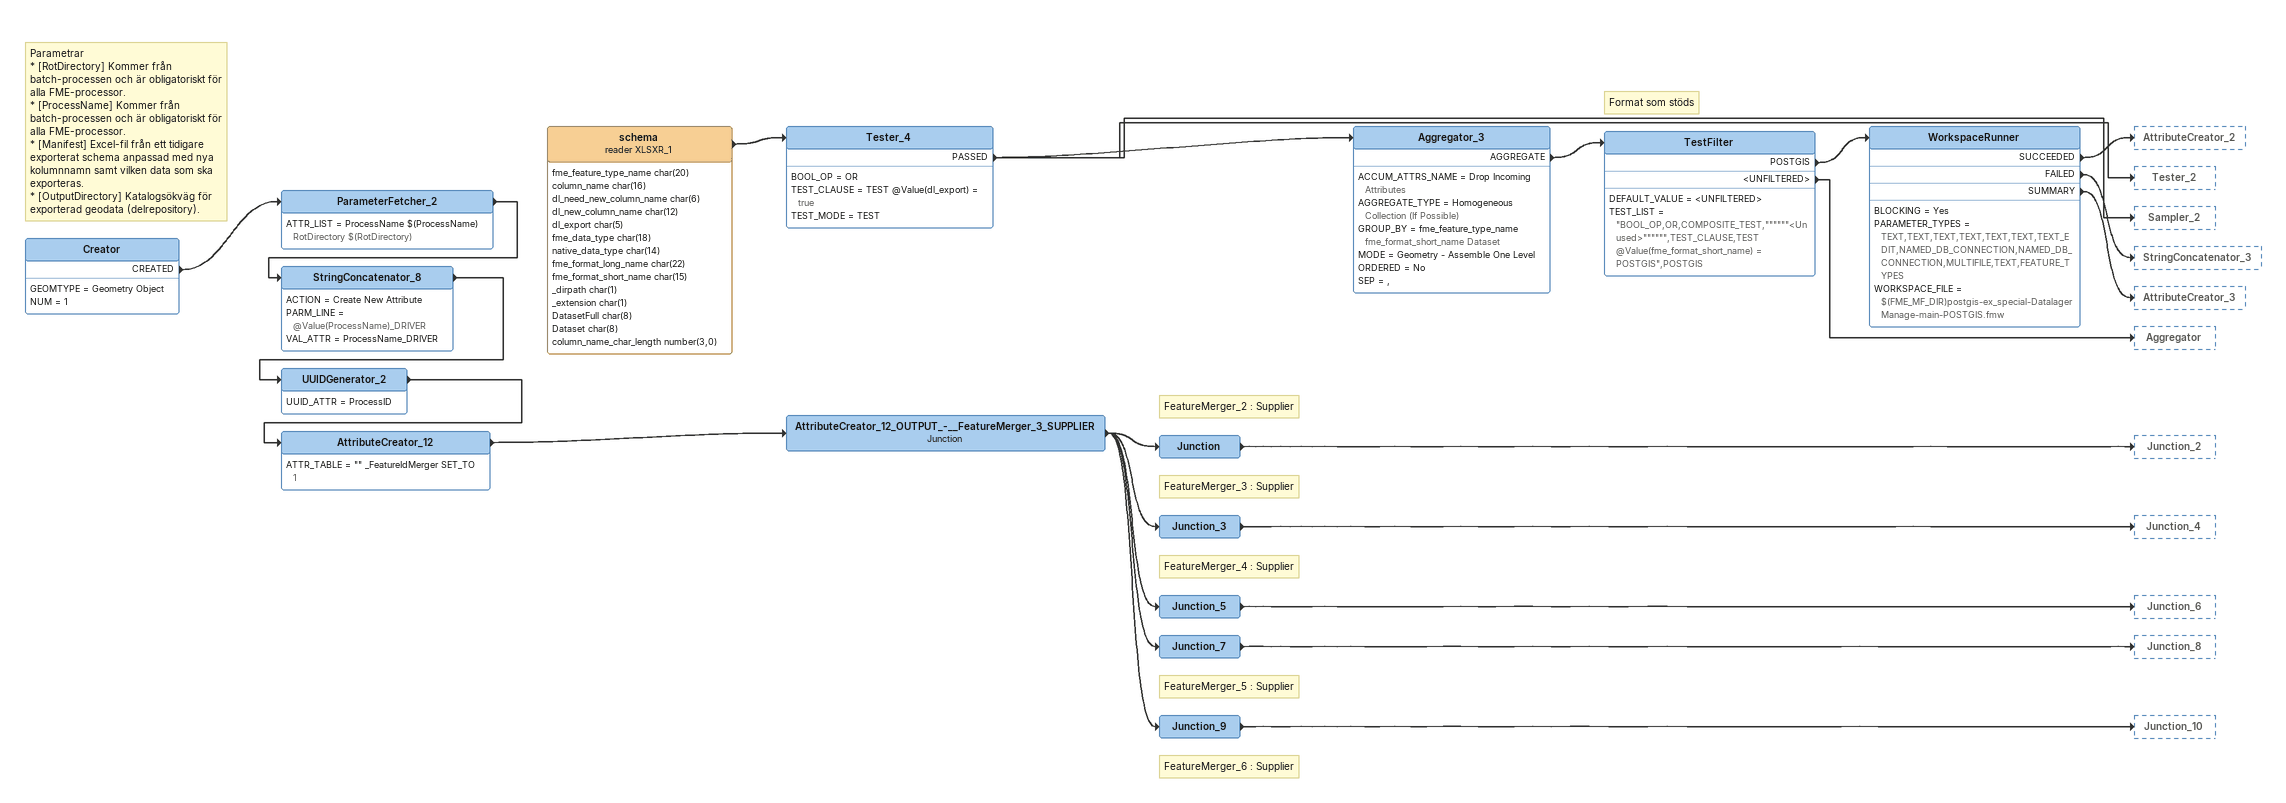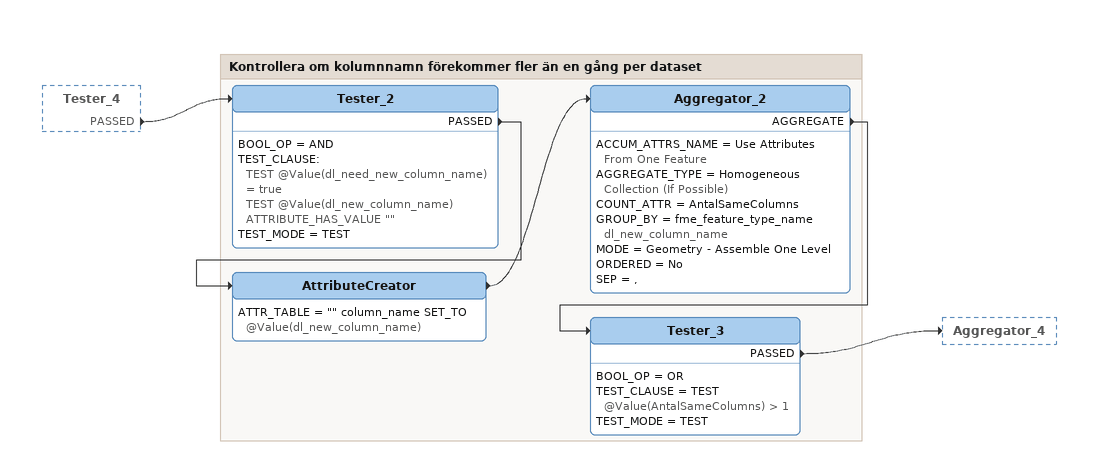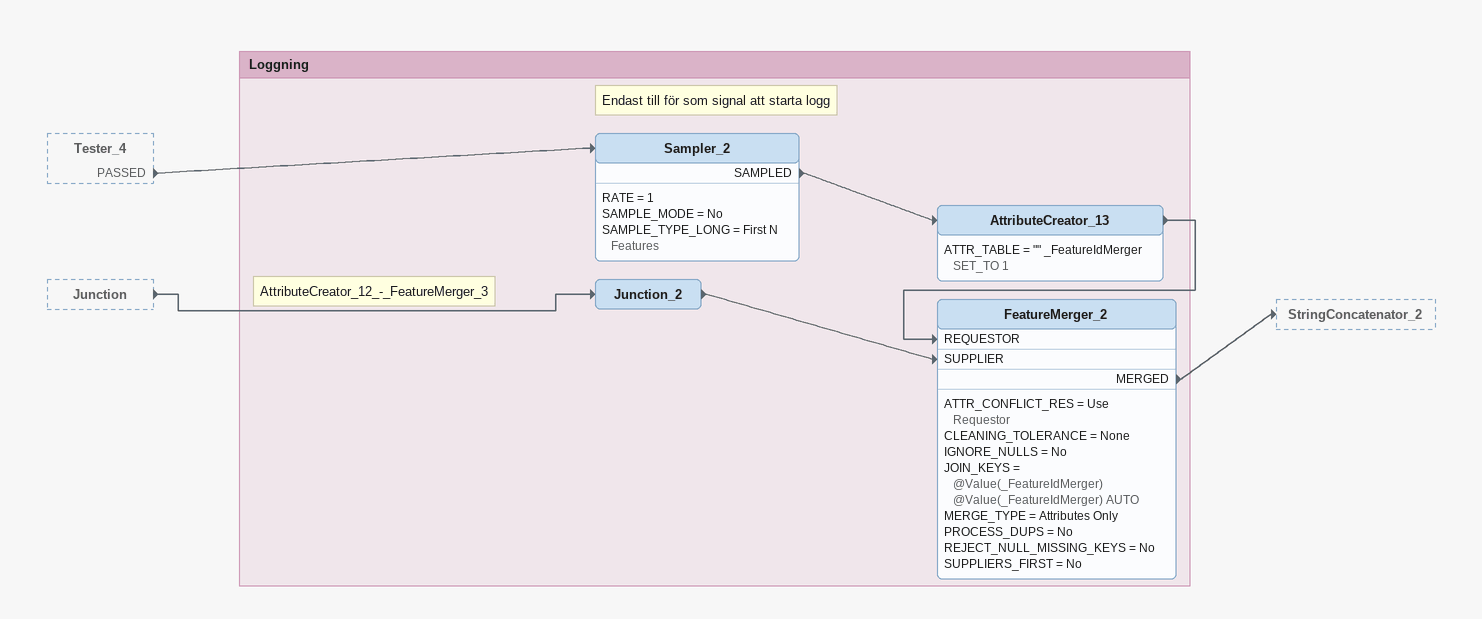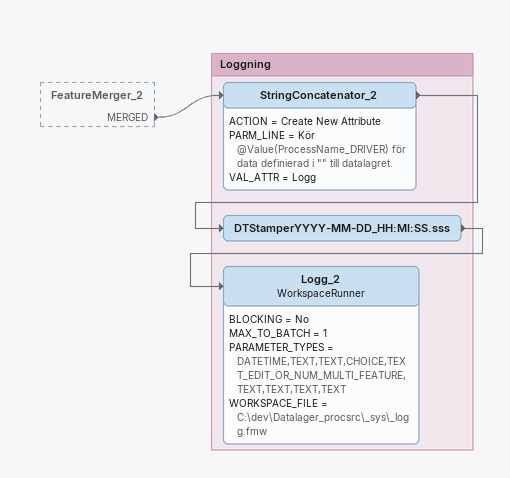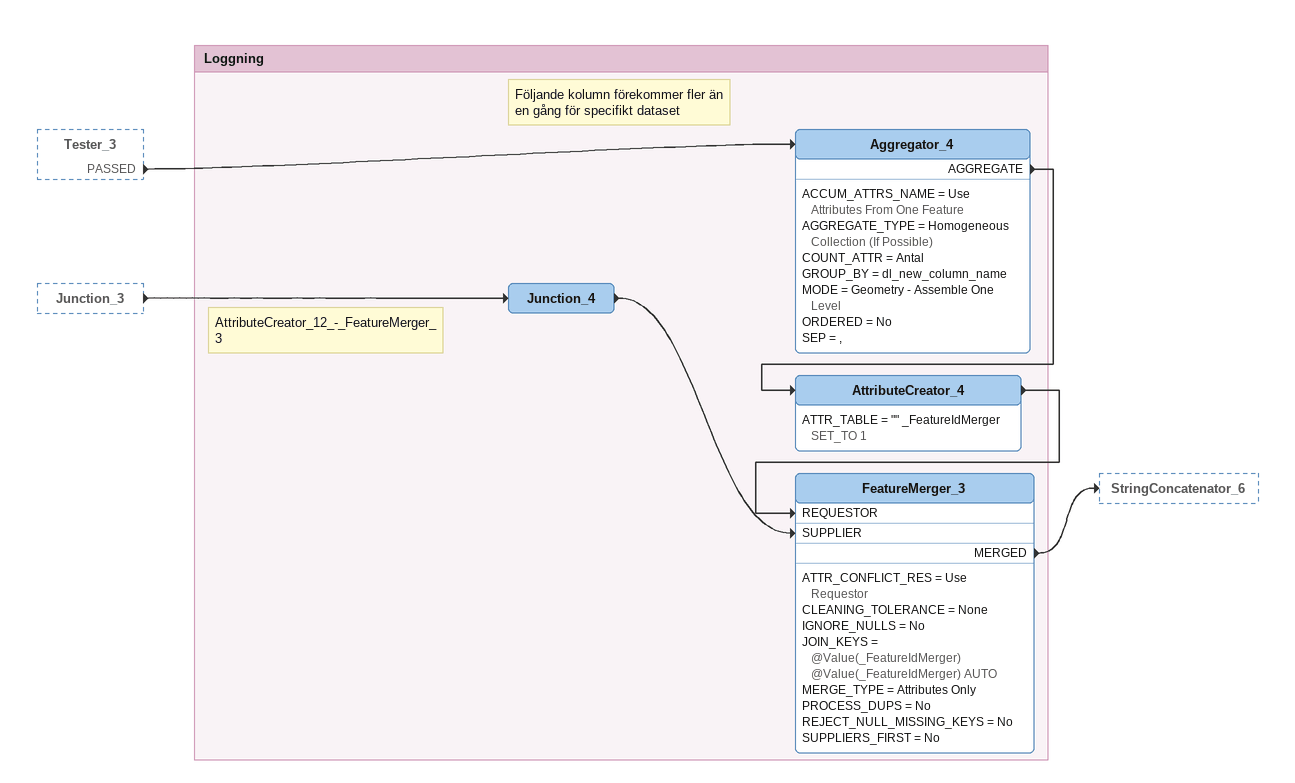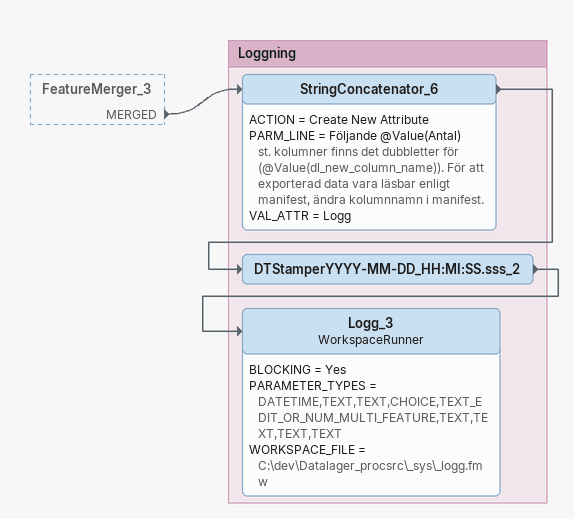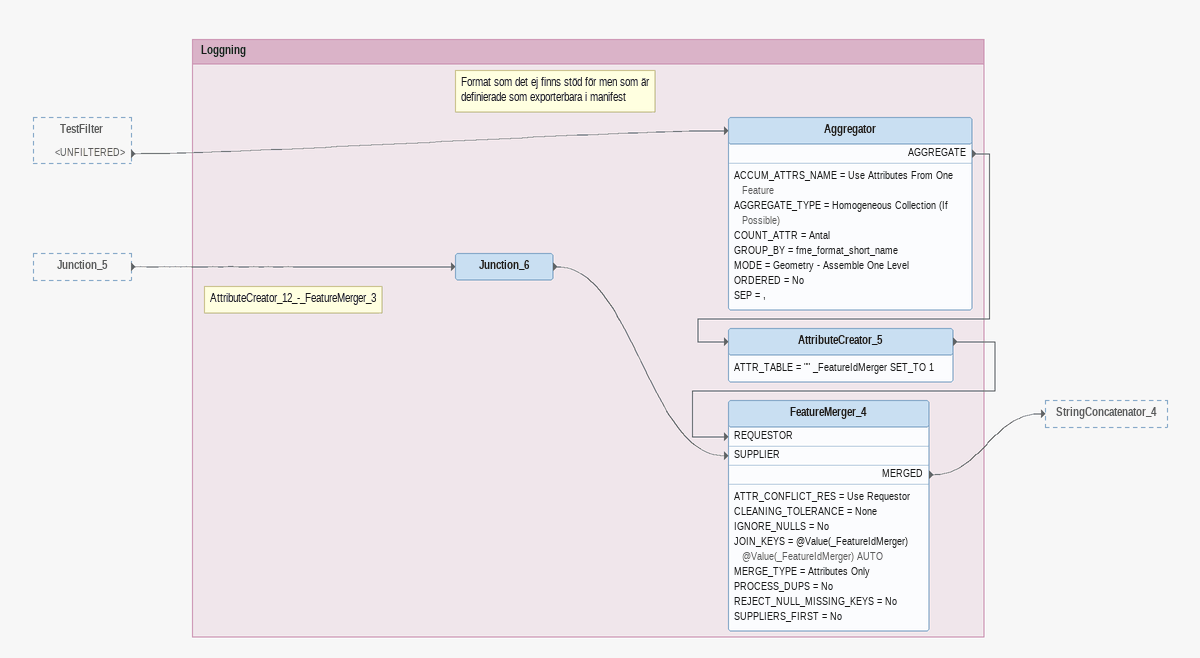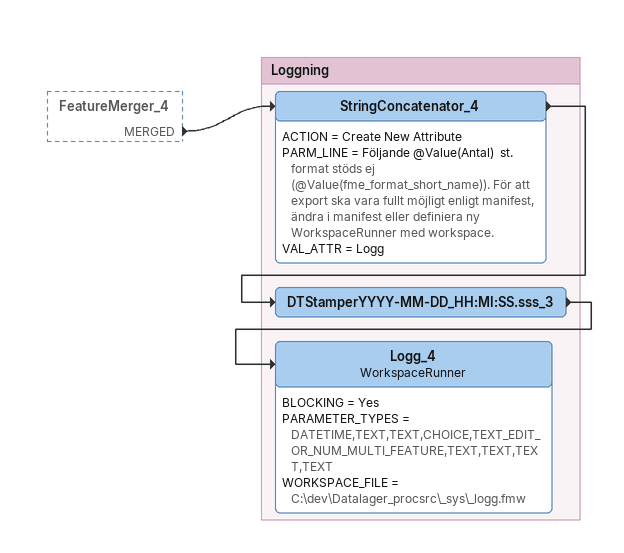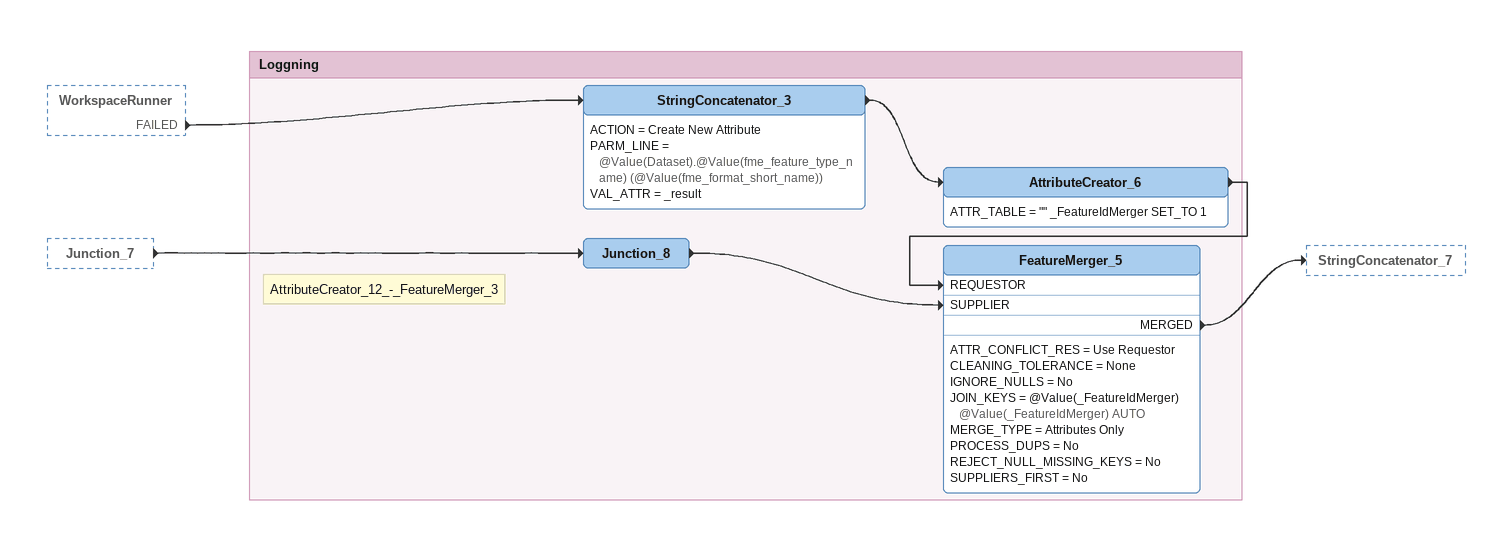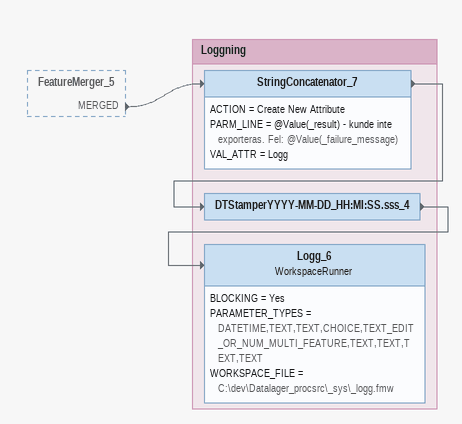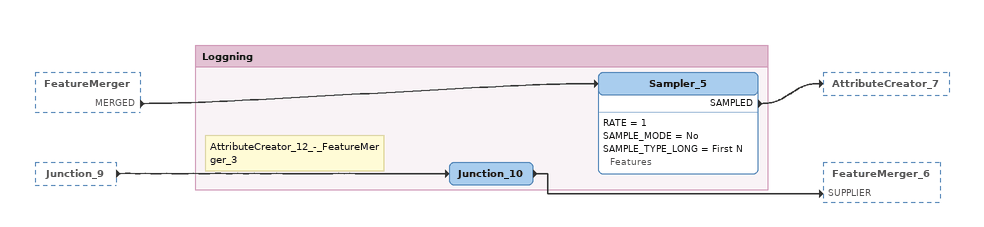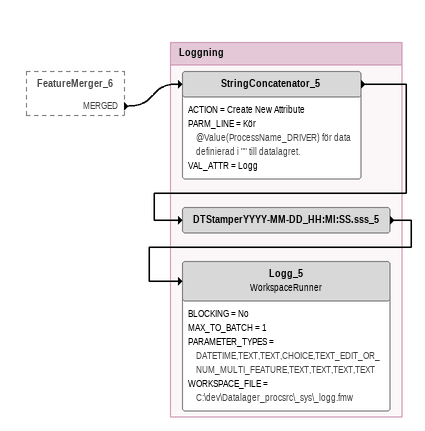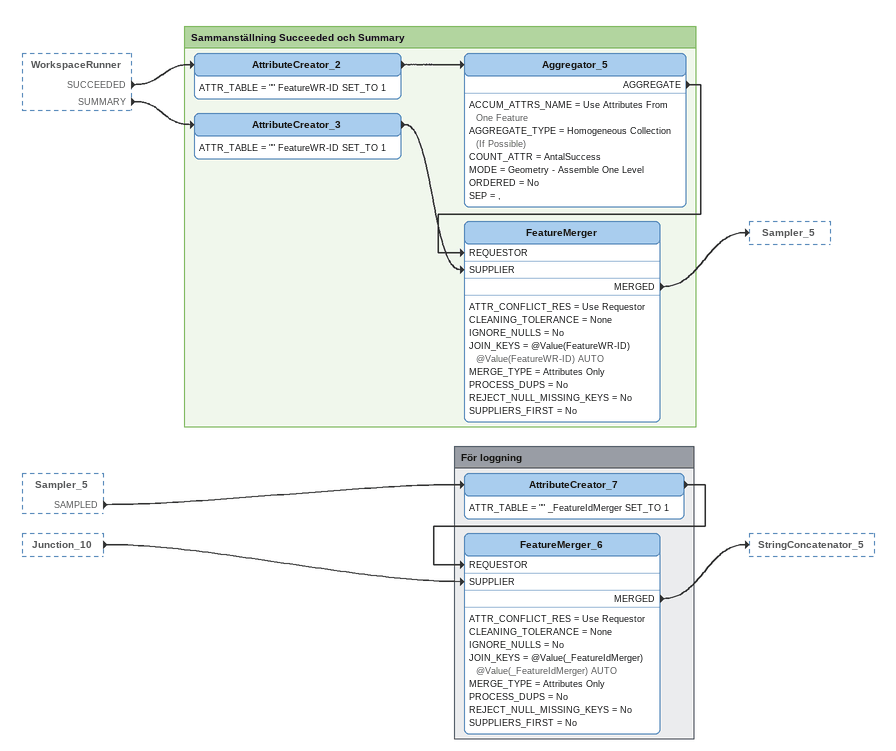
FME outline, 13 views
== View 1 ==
Creator
    GEOMTYPE = Geometry Object
    NUM = 1
    CREATED -> ParameterFetcher_2
ParameterFetcher_2
    ATTR_LIST = ProcessName $(ProcessName) RotDirectory $(RotDirectory)
    -> StringConcatenator_8
StringConcatenator_8
    ACTION = Create New Attribute
    PARM_LINE = @Value(ProcessName)_DRIVER
    VAL_ATTR = ProcessName_DRIVER
    -> UUIDGenerator_2
UUIDGenerator_2
    UUID_ATTR = ProcessID
    -> AttributeCreator_12
AttributeCreator_12
    ATTR_TABLE = "" _FeatureIdMerger SET_TO 1
    -> AttributeCreator_12_OUTPUT_-__FeatureMerger_3_SUPPLIER
AttributeCreator_12_OUTPUT_-__FeatureMerger_3_SUPPLIER: Junction
    -> Junction
    -> Junction_3
    -> Junction_5
    -> Junction_7
    -> Junction_9
Note: FeatureMerger_2 : Supplier
Junction
    -> Junction_2
Note: FeatureMerger_3 : Supplier
Junction_3
    -> Junction_4
Note: FeatureMerger_4 : Supplier
Junction_5
    -> Junction_6
Note: FeatureMerger_5 : Supplier
Junction_7
    -> Junction_8
Note: FeatureMerger_6 : Supplier
Junction_9
    -> Junction_10
Note: Parametrar / * [RotDirectory] Kommer från batch-processen och är obligatoriskt för alla FME-processor. / * [ProcessName] Kommer från batch-processen och är obligatoriskt för alla FME-processor. / * [Manifest] Excel-fil från ett tidigare exporterat schema anpassad med nya kolumnnamn samt vilken data som ska exporteras. / * [OutputDirectory] Katalogsökväg för exporterad geodata (delrepository).
schema (reader XLSXR_1)
    attributes: fme_feature_type_name char(20), column_name char(16), dl_need_new_column_name char(6), dl_new_column_name char(12), dl_export char(5), fme_data_type char(18), native_data_type char(14), fme_format_long_name char(22), fme_format_short_name char(15), _dirpath char(1), _extension char(1), DatasetFull char(8), Dataset char(8), column_name_char_length number(3,0)
    -> Tester_4
Tester_4
    BOOL_OP = OR
    TEST_CLAUSE = TEST @Value(dl_export) = true
    TEST_MODE = TEST
    PASSED -> Tester_2
    PASSED -> Aggregator_3
    PASSED -> Sampler_2
Aggregator_3
    ACCUM_ATTRS_NAME = Drop Incoming Attributes
    AGGREGATE_TYPE = Homogeneous Collection (If Possible)
    GROUP_BY = fme_feature_type_name fme_format_short_name Dataset
    MODE = Geometry - Assemble One Level
    ORDERED = No
    SEP = ,
    AGGREGATE -> TestFilter
Note: Format som stöds
TestFilter
    DEFAULT_VALUE = <UNFILTERED>
    TEST_LIST = "BOOL_OP,OR,COMPOSITE_TEST,""""""<Unused>"""""",TEST_CLAUSE,TEST @Value(fme_format_short_name) = POSTGIS",POSTGIS
    POSTGIS -> WorkspaceRunner
    <UNFILTERED> -> Aggregator
WorkspaceRunner
    BLOCKING = Yes
    PARAMETER_TYPES = TEXT,TEXT,TEXT,TEXT,TEXT,TEXT,TEXT_EDIT,NAMED_DB_CONNECTION,NAMED_DB_CONNECTION,MULTIFILE,TEXT,FEATURE_TYPES
    WORKSPACE_FILE = $(FME_MF_DIR)postgis-ex_special-DatalagerManage-main-POSTGIS.fmw
    SUCCEEDED -> AttributeCreator_2
    FAILED -> StringConcatenator_3
    SUMMARY -> AttributeCreator_3

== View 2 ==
Tester_4 [outside]
    PASSED -> Tester_2

Bookmark: Kontrollera om kolumnnamn förekommer fler än en gång per dataset
Tester_2
    BOOL_OP = AND
    TEST_CLAUSE:
      TEST @Value(dl_need_new_column_name) = true
      TEST @Value(dl_new_column_name) ATTRIBUTE_HAS_VALUE ""
    TEST_MODE = TEST
    PASSED -> AttributeCreator
AttributeCreator
    ATTR_TABLE = "" column_name SET_TO @Value(dl_new_column_name)
    -> Aggregator_2
Aggregator_2
    ACCUM_ATTRS_NAME = Use Attributes From One Feature
    AGGREGATE_TYPE = Homogeneous Collection (If Possible)
    COUNT_ATTR = AntalSameColumns
    GROUP_BY = fme_feature_type_name dl_new_column_name
    MODE = Geometry - Assemble One Level
    ORDERED = No
    SEP = ,
    AGGREGATE -> Tester_3
Tester_3
    BOOL_OP = OR
    TEST_CLAUSE = TEST @Value(AntalSameColumns) > 1
    TEST_MODE = TEST
    PASSED -> Aggregator_4

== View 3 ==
Tester_4 [outside]
    PASSED -> Sampler_2
Junction [outside]
    -> Junction_2

Bookmark: Loggning
Note: AttributeCreator_12_-_FeatureMerger_3
Junction_2
    -> FeatureMerger_2 [SUPPLIER]
Note: Endast till för som signal att starta logg
Sampler_2
    RATE = 1
    SAMPLE_MODE = No
    SAMPLE_TYPE_LONG = First N Features
    SAMPLED -> AttributeCreator_13
AttributeCreator_13
    ATTR_TABLE = "" _FeatureIdMerger SET_TO 1
    -> FeatureMerger_2 [REQUESTOR]
FeatureMerger_2
    ATTR_CONFLICT_RES = Use Requestor
    CLEANING_TOLERANCE = None
    IGNORE_NULLS = No
    JOIN_KEYS = @Value(_FeatureIdMerger) @Value(_FeatureIdMerger) AUTO
    MERGE_TYPE = Attributes Only
    PROCESS_DUPS = No
    REJECT_NULL_MISSING_KEYS = No
    SUPPLIERS_FIRST = No
    MERGED -> StringConcatenator_2

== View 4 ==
FeatureMerger_2 [outside]
    MERGED -> StringConcatenator_2

Bookmark: Loggning
StringConcatenator_2
    ACTION = Create New Attribute
    PARM_LINE = Kör @Value(ProcessName_DRIVER) för data definierad i "" till datalagret.
    VAL_ATTR = Logg
    -> DTStamperYYYY-MM-DD_HH:MI:SS.sss
DTStamperYYYY-MM-DD_HH:MI:SS.sss
    -> Logg_2
Logg_2: WorkspaceRunner
    BLOCKING = No
    MAX_TO_BATCH = 1
    PARAMETER_TYPES = DATETIME,TEXT,TEXT,CHOICE,TEXT_EDIT_OR_NUM_MULTI_FEATURE,TEXT,TEXT,TEXT,TEXT
    WORKSPACE_FILE = C:\dev\Datalager_procsrc\_sys\_logg.fmw

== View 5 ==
Tester_3 [outside]
    PASSED -> Aggregator_4
Junction_3 [outside]
    -> Junction_4

Bookmark: Loggning
Note: AttributeCreator_12_-_FeatureMerger_3
Junction_4
    -> FeatureMerger_3 [SUPPLIER]
Note: Följande kolumn förekommer fler än / en gång för specifikt dataset
Aggregator_4
    ACCUM_ATTRS_NAME = Use Attributes From One Feature
    AGGREGATE_TYPE = Homogeneous Collection (If Possible)
    COUNT_ATTR = Antal
    GROUP_BY = dl_new_column_name
    MODE = Geometry - Assemble One Level
    ORDERED = No
    SEP = ,
    AGGREGATE -> AttributeCreator_4
AttributeCreator_4
    ATTR_TABLE = "" _FeatureIdMerger SET_TO 1
    -> FeatureMerger_3 [REQUESTOR]
FeatureMerger_3
    ATTR_CONFLICT_RES = Use Requestor
    CLEANING_TOLERANCE = None
    IGNORE_NULLS = No
    JOIN_KEYS = @Value(_FeatureIdMerger) @Value(_FeatureIdMerger) AUTO
    MERGE_TYPE = Attributes Only
    PROCESS_DUPS = No
    REJECT_NULL_MISSING_KEYS = No
    SUPPLIERS_FIRST = No
    MERGED -> StringConcatenator_6

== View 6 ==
FeatureMerger_3 [outside]
    MERGED -> StringConcatenator_6

Bookmark: Loggning
StringConcatenator_6
    ACTION = Create New Attribute
    PARM_LINE = Följande @Value(Antal)  st. kolumner finns det dubbletter för (@Value(dl_new_column_name)). För att exporterad data vara läsbar enligt manifest, ändra kolumnnamn i manifest.
    VAL_ATTR = Logg
    -> DTStamperYYYY-MM-DD_HH:MI:SS.sss_2
DTStamperYYYY-MM-DD_HH:MI:SS.sss_2
    -> Logg_3
Logg_3: WorkspaceRunner
    BLOCKING = Yes
    PARAMETER_TYPES = DATETIME,TEXT,TEXT,CHOICE,TEXT_EDIT_OR_NUM_MULTI_FEATURE,TEXT,TEXT,TEXT,TEXT
    WORKSPACE_FILE = C:\dev\Datalager_procsrc\_sys\_logg.fmw

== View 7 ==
TestFilter [outside]
    <UNFILTERED> -> Aggregator
Junction_5 [outside]
    -> Junction_6

Bookmark: Loggning
Note: AttributeCreator_12_-_FeatureMerger_3
Junction_6
    -> FeatureMerger_4 [SUPPLIER]
Note: Format som det ej finns stöd för men som är / definierade som exporterbara i manifest
Aggregator
    ACCUM_ATTRS_NAME = Use Attributes From One Feature
    AGGREGATE_TYPE = Homogeneous Collection (If Possible)
    COUNT_ATTR = Antal
    GROUP_BY = fme_format_short_name
    MODE = Geometry - Assemble One Level
    ORDERED = No
    SEP = ,
    AGGREGATE -> AttributeCreator_5
AttributeCreator_5
    ATTR_TABLE = "" _FeatureIdMerger SET_TO 1
    -> FeatureMerger_4 [REQUESTOR]
FeatureMerger_4
    ATTR_CONFLICT_RES = Use Requestor
    CLEANING_TOLERANCE = None
    IGNORE_NULLS = No
    JOIN_KEYS = @Value(_FeatureIdMerger) @Value(_FeatureIdMerger) AUTO
    MERGE_TYPE = Attributes Only
    PROCESS_DUPS = No
    REJECT_NULL_MISSING_KEYS = No
    SUPPLIERS_FIRST = No
    MERGED -> StringConcatenator_4

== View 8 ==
FeatureMerger_4 [outside]
    MERGED -> StringConcatenator_4

Bookmark: Loggning
StringConcatenator_4
    ACTION = Create New Attribute
    PARM_LINE = Följande @Value(Antal)  st. format stöds ej (@Value(fme_format_short_name)). För att export ska vara fullt möjligt enligt manifest, ändra i manifest eller definiera ny WorkspaceRunner med workspace.
    VAL_ATTR = Logg
    -> DTStamperYYYY-MM-DD_HH:MI:SS.sss_3
DTStamperYYYY-MM-DD_HH:MI:SS.sss_3
    -> Logg_4
Logg_4: WorkspaceRunner
    BLOCKING = Yes
    PARAMETER_TYPES = DATETIME,TEXT,TEXT,CHOICE,TEXT_EDIT_OR_NUM_MULTI_FEATURE,TEXT,TEXT,TEXT,TEXT
    WORKSPACE_FILE = C:\dev\Datalager_procsrc\_sys\_logg.fmw

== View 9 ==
WorkspaceRunner [outside]
    FAILED -> StringConcatenator_3
Junction_7 [outside]
    -> Junction_8

Bookmark: Loggning
Note: AttributeCreator_12_-_FeatureMerger_3
Junction_8
    -> FeatureMerger_5 [SUPPLIER]
StringConcatenator_3
    ACTION = Create New Attribute
    PARM_LINE = @Value(Dataset).@Value(fme_feature_type_name) (@Value(fme_format_short_name))
    VAL_ATTR = _result
    -> AttributeCreator_6
AttributeCreator_6
    ATTR_TABLE = "" _FeatureIdMerger SET_TO 1
    -> FeatureMerger_5 [REQUESTOR]
FeatureMerger_5
    ATTR_CONFLICT_RES = Use Requestor
    CLEANING_TOLERANCE = None
    IGNORE_NULLS = No
    JOIN_KEYS = @Value(_FeatureIdMerger) @Value(_FeatureIdMerger) AUTO
    MERGE_TYPE = Attributes Only
    PROCESS_DUPS = No
    REJECT_NULL_MISSING_KEYS = No
    SUPPLIERS_FIRST = No
    MERGED -> StringConcatenator_7

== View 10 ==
FeatureMerger_5 [outside]
    MERGED -> StringConcatenator_7

Bookmark: Loggning
StringConcatenator_7
    ACTION = Create New Attribute
    PARM_LINE = @Value(_result) - kunde inte exporteras. Fel: @Value(_failure_message)
    VAL_ATTR = Logg
    -> DTStamperYYYY-MM-DD_HH:MI:SS.sss_4
DTStamperYYYY-MM-DD_HH:MI:SS.sss_4
    -> Logg_6
Logg_6: WorkspaceRunner
    BLOCKING = Yes
    PARAMETER_TYPES = DATETIME,TEXT,TEXT,CHOICE,TEXT_EDIT_OR_NUM_MULTI_FEATURE,TEXT,TEXT,TEXT,TEXT
    WORKSPACE_FILE = C:\dev\Datalager_procsrc\_sys\_logg.fmw

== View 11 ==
FeatureMerger [outside]
    MERGED -> Sampler_5
Junction_9 [outside]
    -> Junction_10

Bookmark: Loggning
Note: AttributeCreator_12_-_FeatureMerger_3
Junction_10
    -> FeatureMerger_6 [SUPPLIER]
Sampler_5
    RATE = 1
    SAMPLE_MODE = No
    SAMPLE_TYPE_LONG = First N Features
    SAMPLED -> AttributeCreator_7

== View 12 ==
FeatureMerger_6 [outside]
    MERGED -> StringConcatenator_5

Bookmark: Loggning
StringConcatenator_5
    ACTION = Create New Attribute
    PARM_LINE = Kör @Value(ProcessName_DRIVER) för data definierad i "" till datalagret.
    VAL_ATTR = Logg
    -> DTStamperYYYY-MM-DD_HH:MI:SS.sss_5
DTStamperYYYY-MM-DD_HH:MI:SS.sss_5
    -> Logg_5
Logg_5: WorkspaceRunner
    BLOCKING = No
    MAX_TO_BATCH = 1
    PARAMETER_TYPES = DATETIME,TEXT,TEXT,CHOICE,TEXT_EDIT_OR_NUM_MULTI_FEATURE,TEXT,TEXT,TEXT,TEXT
    WORKSPACE_FILE = C:\dev\Datalager_procsrc\_sys\_logg.fmw

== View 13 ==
WorkspaceRunner [outside]
    SUCCEEDED -> AttributeCreator_2
    SUMMARY -> AttributeCreator_3
Sampler_5 [outside]
    SAMPLED -> AttributeCreator_7
Junction_10 [outside]
    -> FeatureMerger_6 [SUPPLIER]

Bookmark: Sammanställning Succeeded och Summary
AttributeCreator_2
    ATTR_TABLE = "" FeatureWR-ID SET_TO 1
    -> Aggregator_5
Aggregator_5
    ACCUM_ATTRS_NAME = Use Attributes From One Feature
    AGGREGATE_TYPE = Homogeneous Collection (If Possible)
    COUNT_ATTR = AntalSuccess
    MODE = Geometry - Assemble One Level
    ORDERED = No
    SEP = ,
    AGGREGATE -> FeatureMerger [REQUESTOR]
AttributeCreator_3
    ATTR_TABLE = "" FeatureWR-ID SET_TO 1
    -> FeatureMerger [SUPPLIER]
FeatureMerger
    ATTR_CONFLICT_RES = Use Requestor
    CLEANING_TOLERANCE = None
    IGNORE_NULLS = No
    JOIN_KEYS = @Value(FeatureWR-ID) @Value(FeatureWR-ID) AUTO
    MERGE_TYPE = Attributes Only
    PROCESS_DUPS = No
    REJECT_NULL_MISSING_KEYS = No
    SUPPLIERS_FIRST = No
    MERGED -> Sampler_5

Bookmark: För loggning
AttributeCreator_7
    ATTR_TABLE = "" _FeatureIdMerger SET_TO 1
    -> FeatureMerger_6 [REQUESTOR]
FeatureMerger_6
    ATTR_CONFLICT_RES = Use Requestor
    CLEANING_TOLERANCE = None
    IGNORE_NULLS = No
    JOIN_KEYS = @Value(_FeatureIdMerger) @Value(_FeatureIdMerger) AUTO
    MERGE_TYPE = Attributes Only
    PROCESS_DUPS = No
    REJECT_NULL_MISSING_KEYS = No
    SUPPLIERS_FIRST = No
    MERGED -> StringConcatenator_5
